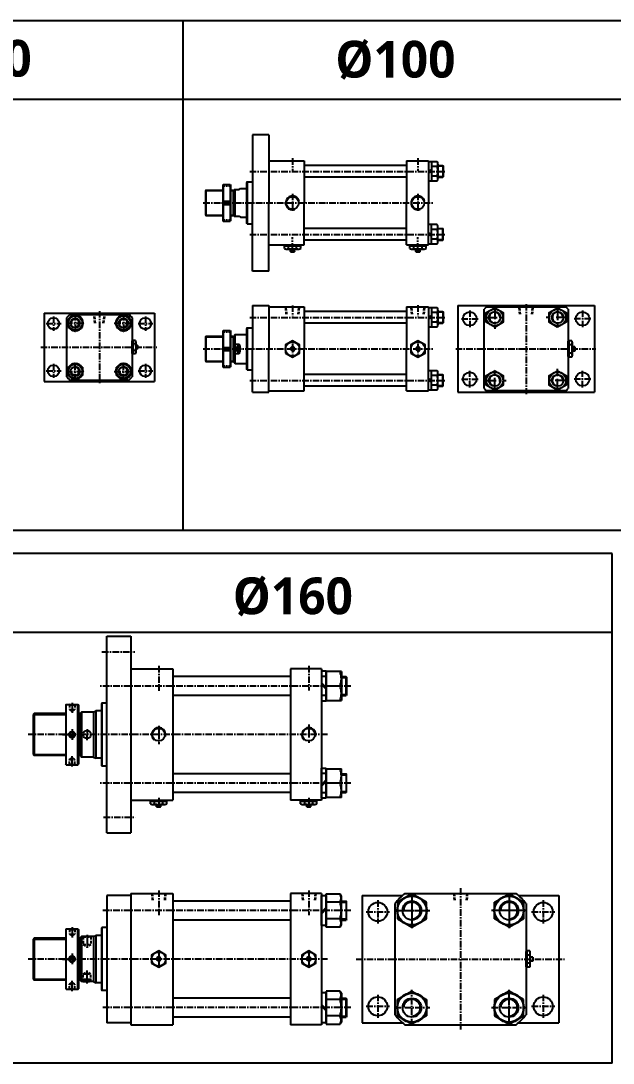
# Model space of a CAD drawing. Extents: x -819 to 4679, y 0 to 1986.
# Drawn here: x 2380 to 3509, y 0 to 1986 of the extents above; entities that cross this region are included whole.
import ezdxf

# ---------------------------------------------------------------- set-up
doc = ezdxf.new("R2010")
doc.units = 0
doc.header["$LTSCALE"] = 10
doc.header["$MEASUREMENT"] = 0
for name, pattern in [('CENTER', [2, 1.25, -0.25, 0.25, -0.25]), ('CENTERX2', [4, 2.5, -0.5, 0.5, -0.5]), ('HIDDEN', [0.375, 0.25, -0.125]), ('HIDDENX2', [0.75, 0.5, -0.25])]:
    doc.linetypes.add(name, pattern=pattern)
doc.layers.get('0').update_dxf_attribs({"linetype": 'CONTINUOUS'})
for name, color, linetype in [('CEN', 1, 'CENTERX2'), ('CENTER', 1, 'CENTER'), ('CL', 1, 'CENTER'), ('DIM', 2, 'CONTINUOUS'), ('HID', 2, 'HIDDENX2'), ('ML', 7, 'CONTINUOUS')]:
    doc.layers.add(name, color=color, linetype=linetype)
doc.styles.add('문자', font='romans.shx')

msp = doc.modelspace()

# ---------------------------------------------------------------- linework, layer by layer
for p, q in [((4679.4, 1986.4), (0, 1986.4)), ((2689.4, 1015.4), (2689.4, 1986.4)), ((4679.4, 1836.4), (0, 1836.4)), ((2602.4, 1361.4), (2602.4, 1367.4)), ((2602.4, 1367.4), (2602.9, 1366.9)), ((2602.4, 1361.4), (2602.9, 1361.9)), ((2602.9, 1361.9), (2602.9, 1366.9)), ((4679.4, 1015.4), (0, 1015.4)), ((3507, 971), (0, 971)), ((3507, 0), (3507, 971)), ((3507, 821), (0, 821)), ((3507, 0), (0, 0)), ((3507, 0), (0, 0))]:
    msp.add_line(p, q)
at = {"color": 7, "linetype": 'Continuous'}
for p, q in [((2882.4, 1552.5), (2882.4, 1557.5)), ((2882.4, 1557.5), (2888.7, 1557.5)), ((2883.4, 1557.5), (2883.4, 1559.5)), ((2883.4, 1559.5), (2912.5, 1559.5)), ((2885.5, 1551.5), (2910.4, 1551.5)), ((2888.7, 1557.5), (2913.5, 1557.5)), ((2890.2, 1552.5), (2890.2, 1557.5)), ((2893.9, 1551.8), (2893.9, 1551.8)), ((2893.9, 1547), (2893.9, 1551.5)), ((2901.9, 1547), (2901.9, 1551.5)), ((2905.7, 1552.5), (2905.7, 1557.5)), ((2912.5, 1557.5), (2912.5, 1559.5)), ((2913.5, 1552.5), (2913.5, 1557.5)), ((3121.4, 1552.5), (3121.4, 1557.5)), ((3121.4, 1557.5), (3127.7, 1557.5)), ((3122.4, 1557.5), (3122.4, 1559.5)), ((3122.4, 1559.5), (3151.5, 1559.5)), ((3124.5, 1551.5), (3149.4, 1551.5)), ((3127.7, 1557.5), (3152.5, 1557.5)), ((3129.2, 1552.5), (3129.2, 1557.5)), ((3132.9, 1551.8), (3132.9, 1551.8)), ((3132.9, 1547), (3132.9, 1551.5)), ((3140.9, 1547), (3140.9, 1551.5)), ((3144.7, 1552.5), (3144.7, 1557.5)), ((3151.5, 1557.5), (3151.5, 1559.5)), ((3152.5, 1552.5), (3152.5, 1557.5)), ((2893.9, 1547), (2894.4, 1546.5)), ((2901.9, 1547), (2893.9, 1547)), ((2894.4, 1546.5), (2901.4, 1546.5)), ((2901.9, 1547), (2901.4, 1546.5)), ((3132.9, 1547), (3133.4, 1546.5)), ((3140.9, 1547), (3132.9, 1547)), ((3133.4, 1546.5), (3140.4, 1546.5)), ((3140.9, 1547), (3140.4, 1546.5)), ((2592.5, 1352.4), (2592.5, 1376.4)), ((2594.5, 1376.4), (2592.5, 1376.4)), ((2598.9, 1377.1), (2594.5, 1377.1)), ((2594.5, 1364.4), (2594.5, 1377.1)), ((2598.9, 1370.8), (2594.5, 1370.8)), ((2599.9, 1354.9), (2599.9, 1374)), ((3423, 1346.6), (3423, 1375.8)), ((3425, 1375.8), (3423, 1375.8)), ((3430, 1376.8), (3425, 1376.8)), ((3425, 1351.9), (3425, 1376.8)), ((3431, 1348.8), (3431, 1373.6)), ((2594.5, 1352.4), (2592.5, 1352.4)), ((2594.5, 1351.7), (2594.5, 1364.4)), ((2598.9, 1358.1), (2594.5, 1358.1)), ((2598.9, 1351.7), (2594.5, 1351.7)), ((2602.4, 1367.4), (2599.9, 1367.4)), ((2602.4, 1361.4), (2599.9, 1361.4)), ((3430, 1369), (3425, 1369)), ((3430, 1353.4), (3425, 1353.4)), ((3425, 1345.6), (3425, 1351.9)), ((3430.8, 1357.2), (3430.8, 1357.2)), ((3435.5, 1365.2), (3431, 1365.2)), ((3435.5, 1357.2), (3431, 1357.2)), ((3435.5, 1365.2), (3436, 1364.7)), ((3435.5, 1365.2), (3435.5, 1357.2)), ((3435.5, 1357.2), (3436, 1357.7)), ((3436, 1357.7), (3436, 1364.7)), ((3425, 1346.6), (3423, 1346.6)), ((3430, 1345.6), (3425, 1345.6)), ((2627.3, 494.2), (2627.3, 499.2)), ((2627.3, 499.2), (2633.6, 499.2)), ((2628.3, 499.2), (2628.3, 501.2)), ((2628.3, 501.2), (2657.5, 501.2)), ((2633.6, 499.2), (2658.5, 499.2)), ((2635.1, 494.2), (2635.1, 499.2)), ((2650.7, 494.2), (2650.7, 499.2)), ((2657.5, 499.2), (2657.5, 501.2)), ((2658.5, 494.2), (2658.5, 499.2)), ((2913.3, 494.2), (2913.3, 499.2)), ((2913.3, 499.2), (2919.6, 499.2)), ((2914.3, 499.2), (2914.3, 501.2)), ((2914.3, 501.2), (2943.5, 501.2)), ((2919.6, 499.2), (2944.5, 499.2)), ((2921.1, 494.2), (2921.1, 499.2)), ((2936.7, 494.2), (2936.7, 499.2)), ((2943.5, 499.2), (2943.5, 501.2)), ((2944.5, 494.2), (2944.5, 499.2)), ((2630.5, 493.2), (2655.3, 493.2)), ((2638.9, 493.5), (2638.9, 493.5)), ((2638.9, 488.7), (2638.9, 493.2)), ((2638.9, 488.7), (2639.4, 488.2)), ((2646.9, 488.7), (2638.9, 488.7)), ((2639.4, 488.2), (2646.4, 488.2)), ((2646.9, 488.7), (2646.4, 488.2)), ((2646.9, 488.7), (2646.9, 493.2)), ((2916.5, 493.2), (2941.3, 493.2)), ((2924.9, 493.5), (2924.9, 493.5)), ((2924.9, 488.7), (2924.9, 493.2)), ((2924.9, 488.7), (2925.4, 488.2)), ((2932.9, 488.7), (2924.9, 488.7)), ((2925.4, 488.2), (2932.4, 488.2)), ((2932.9, 488.7), (2932.4, 488.2)), ((2932.9, 488.7), (2932.9, 493.2)), ((3342.9, 183.7), (3342.9, 212.8)), ((3344.9, 212.8), (3342.9, 212.8)), ((3349.9, 213.8), (3344.9, 213.8)), ((3344.9, 189), (3344.9, 213.8)), ((3349.9, 206), (3344.9, 206)), ((3350.9, 185.8), (3350.9, 210.7)), ((3355.4, 202.3), (3350.9, 202.3)), ((3355.4, 202.3), (3355.9, 201.8)), ((3355.4, 202.3), (3355.4, 194.3)), ((3355.9, 194.8), (3355.9, 201.8)), ((3344.9, 183.7), (3342.9, 183.7)), ((3349.9, 190.5), (3344.9, 190.5)), ((3344.9, 182.7), (3344.9, 189)), ((3349.9, 182.7), (3344.9, 182.7)), ((3350.7, 194.3), (3350.7, 194.3)), ((3355.4, 194.3), (3350.9, 194.3)), ((3355.4, 194.3), (3355.9, 194.8))]:
    msp.add_line(p, q, dxfattribs=at)
for points in [[(2884.4, 1353.4), (2897.9, 1345.6), (2911.4, 1353.4), (2911.4, 1369), (2897.9, 1376.8), (2884.4, 1369)], [(3123.4, 1353.4), (3136.9, 1345.6), (3150.4, 1353.4), (3150.4, 1369), (3136.9, 1376.8), (3123.4, 1369)], [(2896.5, 1363.7), (2895.1, 1361.2), (2896.5, 1358.7), (2899.4, 1358.7), (2900.8, 1361.2), (2899.4, 1363.7)], [(3135.5, 1363.7), (3134.1, 1361.2), (3135.5, 1358.7), (3138.4, 1358.7), (3139.8, 1361.2), (3138.4, 1363.7)], [(2629.4, 190.5), (2642.9, 182.7), (2656.4, 190.5), (2656.4, 206), (2642.9, 213.8), (2629.4, 206)], [(2641.4, 200.8), (2640, 198.3), (2641.4, 195.8), (2644.3, 195.8), (2645.8, 198.3), (2644.3, 200.8)], [(2915.4, 190.5), (2928.9, 182.7), (2942.4, 190.5), (2942.4, 206.1), (2928.9, 213.9), (2915.4, 206.1)], [(2927.4, 200.8), (2926, 198.3), (2927.4, 195.8), (2930.3, 195.8), (2931.8, 198.3), (2930.3, 200.8)]]:
    msp.add_lwpolyline(points, close=True, dxfattribs=at)
for centre, radius in [((2897.9, 1361.2), 13.5), ((3136.9, 1361.2), 13.5), ((2897.9, 1361.2), 3.5), ((3136.9, 1361.2), 3.5), ((2642.9, 198.3), 13.5), ((2642.9, 198.3), 3.5), ((2928.9, 198.3), 13.5), ((2928.9, 198.3), 3.5)]:
    msp.add_circle(centre, radius, dxfattribs=at)
for centre, radius, start, end in [((2885.5, 1557.2), 5.62, 235.6158, 270), ((2886.3, 1559.8), 8.22, 241.7006, 298.2994), ((2897.9, 1582.9), 31.3, 255.6172, 270.0141), ((2898, 1582.9), 31.3, 269.9859, 284.3828), ((2909.6, 1559.8), 8.22, 241.7006, 298.2994), ((3124.5, 1557.2), 5.62, 235.6158, 270), ((3125.3, 1559.8), 8.22, 241.7006, 298.2994), ((3136.9, 1582.9), 31.3, 255.6172, 270.0141), ((3137, 1582.9), 31.3, 269.9859, 284.3828), ((3148.6, 1559.8), 8.22, 241.7006, 298.2994), ((2594.2, 1374), 5.62, 325.6158, 34.3842), ((2578.8, 1364.4), 21, 0, 17.588), ((3422.8, 1372.9), 8.22, 331.7006, 28.2994), ((2578.8, 1364.4), 21, 342.412, 0), ((2594.2, 1354.9), 5.62, 325.6158, 34.3842), ((2594.2, 1354.9), 5.62, 325.6158, 0), ((3399.7, 1361.2), 31.3, 359.9859, 14.3828), ((3399.7, 1361.2), 31.3, 345.6172, 0.0141), ((3422.8, 1349.5), 8.22, 331.7006, 28.2994), ((3425.4, 1348.8), 5.62, 325.6158, 0), ((2630.5, 498.8), 5.62, 235.6158, 270), ((2631.2, 501.4), 8.22, 241.7006, 298.2994), ((2642.9, 524.5), 31.3, 255.6172, 270.0141), ((2642.9, 524.5), 31.3, 269.9859, 284.3828), ((2654.6, 501.4), 8.22, 241.7006, 298.2994), ((2916.5, 498.8), 5.62, 235.6158, 270), ((2917.2, 501.4), 8.22, 241.7006, 298.2994), ((2928.9, 524.5), 31.3, 255.6172, 270.0141), ((2928.9, 524.5), 31.3, 269.9859, 284.3828), ((2940.6, 501.4), 8.22, 241.7006, 298.2994), ((3342.7, 209.9), 8.22, 331.7006, 28.2994), ((3319.6, 198.3), 31.3, 359.9859, 14.3828), ((3319.6, 198.2), 31.3, 345.6172, 0.0141), ((3342.7, 186.6), 8.22, 331.7006, 28.2994), ((3345.3, 185.8), 5.62, 325.6158, 0)]:
    msp.add_arc(centre, radius, start, end, dxfattribs=at)
at = {"layer": 'CEN', "color": 1, "linetype": 'CENTER'}
for p, q in [((2897.9, 1724.6), (2897.9, 1700.8)), ((3136.9, 1724.6), (3136.9, 1700.8)), ((2816.4, 1699.5), (3188, 1699.5)), ((2897.9, 1657), (2897.9, 1622.1)), ((3136.9, 1657), (3136.9, 1622.1)), ((2727.9, 1639.5), (3166.8, 1639.5)), ((2816.4, 1579.5), (3188, 1579.5)), ((2897.9, 1550.3), (2897.9, 1574.1)), ((3136.9, 1550.3), (3136.9, 1574.1)), ((2897.9, 1444.2), (2897.9, 1423.5)), ((3136.9, 1444.3), (3136.9, 1423.8)), ((3235.5, 1434.7), (3235.5, 1402.7)), ((3343, 1446.6), (3343, 1274.7)), ((3450.5, 1434.7), (3450.5, 1402.7)), ((2816.4, 1421.2), (3188, 1421.2)), ((3219.5, 1418.7), (3251.5, 1418.7)), ((3466.5, 1418.7), (3434.5, 1418.7)), ((2897.9, 1371.7), (2897.9, 1350.7)), ((3136.9, 1371.7), (3136.9, 1350.7)), ((2727.9, 1361.2), (3166.8, 1361.2)), ((3208.7, 1361.2), (3475.5, 1361.2)), ((3235.5, 1287.7), (3235.5, 1319.7)), ((3450.5, 1287.7), (3450.5, 1319.7)), ((2816.4, 1301.2), (3188, 1301.2)), ((3219.5, 1303.7), (3251.5, 1303.7)), ((3466.5, 1303.7), (3434.5, 1303.7))]:
    msp.add_line(p, q, dxfattribs=at)
at = {"layer": 'CEN', "color": 1, "linetype": 'CENTER', "ltscale": 2}
for p, q in [((3283, 1443.1), (3283, 1399.2)), ((3403, 1441.2), (3403, 1401.1)), ((3263, 1421.2), (3303, 1421.2)), ((3425, 1421.2), (3381.1, 1421.2)), ((3283, 1281.1), (3283, 1321.2)), ((3403, 1279.2), (3403, 1323.1)), ((3261.1, 1301.2), (3305, 1301.2)), ((3423, 1301.2), (3383, 1301.2))]:
    msp.add_line(p, q, dxfattribs=at)
at = {"layer": 'CEN'}
for p, q in [((2477.9, 686.9), (2477.9, 667.4)), ((2477.9, 636.7), (2477.9, 616.4)), ((2506.4, 636.5), (2506.4, 626.2)), ((2642.9, 642.6), (2642.9, 608.1)), ((2928.9, 645.5), (2928.9, 608.2)), ((2459.7, 626.2), (2495, 626.2)), ((2459.7, 626.2), (2495, 626.2)), ((2506.4, 615.8), (2506.4, 626.2)), ((2477.9, 565.5), (2477.9, 585)), ((2642.9, 505.6), (2642.9, 489.2)), ((2928.9, 505.4), (2928.9, 490.2)), ((2477.9, 259), (2477.9, 239.4)), ((2506.4, 244.8), (2506.4, 219.5)), ((2477.9, 208.8), (2477.9, 188.5)), ((2642.9, 211.7), (2642.9, 185.1)), ((2928.9, 211.6), (2928.9, 185)), ((2459.7, 198.3), (2495, 198.3)), ((2459.7, 198.3), (2495, 198.3)), ((2506.4, 151.7), (2506.4, 176.8)), ((2477.9, 137.5), (2477.9, 157.1))]:
    msp.add_line(p, q, dxfattribs=at)
at = {"layer": 'CENTER'}
for p, q in [((2530, 1433.4), (2530, 1295.4)), ((2442.5, 1422.8), (2442.5, 1395.8)), ((2617.5, 1422.8), (2617.5, 1395.8)), ((2428.7, 1409.4), (2456.9, 1409.4)), ((2603.7, 1409.4), (2631.9, 1409.4)), ((2418.1, 1364.4), (2639.3, 1364.4)), ((2442.5, 1332.8), (2442.5, 1305.8)), ((2617.5, 1332.8), (2617.5, 1305.8)), ((2428.7, 1319.4), (2456.9, 1319.4)), ((2603.7, 1319.4), (2631.9, 1319.4)), ((2534.9, 783.7), (2597.7, 783.7)), ((2642.9, 757.2), (2642.9, 709.8)), ((2928.9, 757.2), (2928.9, 710.2)), ((3008.9, 718.7), (2530.9, 718.7)), ((2964.4, 626.2), (2394.5, 626.2)), ((3008.9, 533.7), (2530.9, 533.7)), ((2537.9, 468.7), (2598.3, 468.7)), ((2642.9, 329.3), (2642.9, 281.8)), ((2928.9, 329.3), (2928.9, 282.3)), ((3217.9, 333.2), (3217.9, 64.2)), ((3060.4, 310.4), (3060.4, 266.2)), ((3375.4, 310.4), (3375.4, 266.2)), ((3008.9, 290.8), (2535.2, 290.8)), ((3038.3, 288.3), (3082.9, 288.3)), ((3353.3, 288.3), (3397.9, 288.3)), ((2964.4, 198.3), (2394.5, 198.3)), ((3019.2, 198.3), (3415.8, 198.3)), ((3060.4, 130.4), (3060.4, 86.2)), ((3375.4, 130.4), (3375.4, 86.2)), ((3008.9, 105.8), (2534.2, 105.8)), ((3038.3, 108.3), (3082.9, 108.3)), ((3353.3, 108.3), (3397.9, 108.3))]:
    msp.add_line(p, q, dxfattribs=at)
at = {"layer": 'CL'}
for p, q in [((2466.4, 1410.4), (2501.5, 1410.4)), ((2484, 1428), (2484, 1392.9)), ((2558.4, 1410.4), (2593.5, 1410.4)), ((2576, 1428), (2576, 1392.9)), ((2484, 1300.9), (2484, 1336)), ((2576, 1300.9), (2576, 1336)), ((2466.4, 1318.4), (2501.5, 1318.4)), ((2558.4, 1318.4), (2593.5, 1318.4)), ((3125.4, 324.5), (3125.4, 257)), ((3125.4, 321.2), (3125.4, 260.3)), ((3310.4, 324.5), (3310.4, 257)), ((3310.4, 321.2), (3310.4, 260.3)), ((3091.7, 290.8), (3159.2, 290.8)), ((3095, 290.8), (3155.9, 290.8)), ((3344.2, 290.8), (3276.7, 290.8)), ((3340.9, 290.8), (3280, 290.8)), ((3125.4, 72), (3125.4, 139.5)), ((3310.4, 72), (3310.4, 139.5)), ((3310.4, 75.3), (3310.4, 136.2)), ((3091.7, 105.8), (3159.2, 105.8)), ((3276.7, 105.8), (3344.2, 105.8))]:
    msp.add_line(p, q, dxfattribs=at)
at = {"layer": 'DIM'}
for p, q in [((3162.5, 1702.8), (3156.9, 1699.5)), ((3162.5, 1699.5), (3156.9, 1696.3)), ((3162.5, 1579.5), (3156.9, 1582.8)), ((3162.5, 1576.3), (3156.9, 1579.5)), ((3162.5, 1424.4), (3156.9, 1421.2)), ((3162.5, 1421.2), (3156.9, 1417.9)), ((2602.9, 1366.9), (2599.9, 1366.9)), ((2602.9, 1361.9), (2599.9, 1361.9)), ((2786.9, 1352.1), (2796, 1370.2)), ((2796, 1352.1), (2786.9, 1370.2)), ((3162.5, 1301.2), (3156.9, 1304.4)), ((3162.5, 1297.9), (3156.9, 1301.2)), ((2403.9, 664.2), (2465.9, 664.2)), ((2489.9, 664.2), (2491.9, 664.2)), ((2491.9, 664.2), (2493.9, 665.4)), ((2403.9, 588.2), (2465.9, 588.2)), ((2489.9, 588.2), (2491.9, 588.2)), ((2491.9, 588.2), (2493.9, 587)), ((2403.9, 236.3), (2465.9, 236.3)), ((2489.9, 236.3), (2491.9, 236.3)), ((2491.9, 236.3), (2493.9, 237.4)), ((2403.9, 160.3), (2465.9, 160.3)), ((2489.9, 160.3), (2491.9, 160.3)), ((2491.9, 160.3), (2493.9, 159.1))]:
    msp.add_line(p, q, dxfattribs=at)
for centre in [(2642.9, 626.2), (2928.9, 626.2)]:
    msp.add_arc(centre, 13.2, 344.9927, 228.1925, dxfattribs=at)
at = {"layer": 'HID', "linetype": 'HIDDEN', "ltscale": 1.5}
for p, q in [((2764.9, 1672), (2779.9, 1672)), ((2764.9, 1607), (2779.9, 1607)), ((2764.9, 1393.7), (2779.9, 1393.7)), ((2764.9, 1328.7), (2779.9, 1328.7))]:
    msp.add_line(p, q, dxfattribs=at)
at = {"layer": 'HID'}
for p, q in [((2885.9, 1427.2), (2884.7, 1441.2)), ((2887.2, 1427.2), (2885.9, 1441.2)), ((2908.7, 1427.2), (2909.9, 1441.2)), ((2909.9, 1427.2), (2911.2, 1441.2)), ((3124.9, 1427.2), (3123.7, 1441.2)), ((3126.2, 1427.2), (3124.9, 1441.2)), ((3147.7, 1427.2), (3148.9, 1441.2)), ((3148.9, 1427.2), (3150.2, 1441.2)), ((3331, 1427.2), (3329.8, 1441.2)), ((3332.3, 1427.2), (3331, 1441.2)), ((3353.8, 1427.2), (3355, 1441.2)), ((3355, 1427.2), (3356.3, 1441.2)), ((2521.2, 1410.4), (2519.5, 1426.9)), ((2522.5, 1410.4), (2520.7, 1426.9)), ((2537.4, 1410.4), (2539.2, 1426.9)), ((2538.7, 1410.4), (2540.5, 1426.9)), ((2472.9, 682.7), (2471.9, 683.7)), ((2472.9, 682.7), (2472.9, 673.7)), ((2472.9, 682.7), (2482.9, 682.7)), ((2482.9, 682.7), (2483.9, 683.7)), ((2482.9, 682.7), (2482.9, 673.7)), ((2472.9, 673.7), (2482.9, 673.7)), ((2472.9, 673.7), (2477.9, 670.5)), ((2477.9, 670.5), (2482.9, 673.7)), ((2472.9, 578.7), (2477.9, 581.9)), ((2472.9, 569.7), (2472.9, 578.7)), ((2472.9, 578.7), (2482.9, 578.7)), ((2477.9, 581.9), (2482.9, 578.7)), ((2482.9, 569.7), (2482.9, 578.7)), ((2472.9, 569.7), (2471.9, 568.7)), ((2472.9, 569.7), (2482.9, 569.7)), ((2482.9, 569.7), (2483.9, 568.7)), ((2629.7, 323.2), (2630.9, 309.3)), ((2630.8, 323.3), (2632, 309.3)), ((2654.9, 323.3), (2653.7, 309.3)), ((2656.1, 323.2), (2654.9, 309.3)), ((2915.7, 323.2), (2916.9, 309.3)), ((2916.8, 323.3), (2918, 309.3)), ((2940.9, 323.3), (2939.7, 309.3)), ((2942.1, 323.2), (2940.9, 309.3)), ((3204.7, 323.2), (3205.9, 309.3)), ((3205.9, 323.3), (3207.1, 309.3)), ((3230, 323.3), (3228.8, 309.3)), ((3231.1, 323.2), (3229.9, 309.3)), ((2472.9, 254.8), (2471.9, 255.8)), ((2472.9, 254.8), (2472.9, 245.8)), ((2472.9, 254.8), (2482.9, 254.8)), ((2472.9, 245.8), (2482.9, 245.8)), ((2472.9, 245.8), (2477.9, 242.6)), ((2477.9, 242.6), (2482.9, 245.8)), ((2482.9, 254.8), (2483.9, 255.8)), ((2482.9, 254.8), (2482.9, 245.8)), ((2498.4, 241.3), (2498.9, 240.8)), ((2498.9, 240.8), (2498.9, 226.3)), ((2498.9, 240.8), (2513.9, 240.8)), ((2514.4, 241.3), (2513.9, 240.8)), ((2513.9, 240.8), (2513.9, 226.3)), ((2498.9, 226.3), (2513.9, 226.3)), ((2498.9, 226.3), (2506.4, 221.9)), ((2513.9, 226.3), (2506.4, 221.9)), ((2498.9, 170.3), (2506.4, 174.6)), ((2498.9, 170.3), (2513.9, 170.3)), ((2498.9, 155.8), (2498.9, 170.3)), ((2513.9, 170.3), (2506.4, 174.6)), ((2513.9, 155.8), (2513.9, 170.3)), ((2472.9, 141.8), (2471.9, 140.8)), ((2472.9, 150.8), (2477.9, 153.9)), ((2472.9, 141.8), (2472.9, 150.8)), ((2472.9, 150.8), (2482.9, 150.8)), ((2472.9, 141.8), (2482.9, 141.8)), ((2477.9, 153.9), (2482.9, 150.8)), ((2482.9, 141.8), (2482.9, 150.8)), ((2482.9, 141.8), (2483.9, 140.8)), ((2498.4, 155.3), (2498.9, 155.8)), ((2498.9, 155.8), (2513.9, 155.8)), ((2514.4, 155.3), (2513.9, 155.8))]:
    msp.add_line(p, q, dxfattribs=at)
at = {"layer": 'ML', "color": 0}
for p, q in [((2821.9, 1769.5), (2821.9, 1639.5)), ((2852.9, 1769.5), (2821.9, 1769.5)), ((2852.9, 1769.5), (2852.9, 1639.5)), ((2852.9, 1719.5), (2919.9, 1719.5)), ((2919.9, 1719.5), (2919.9, 1639.5)), ((3114.9, 1710.5), (2919.9, 1710.5)), ((3114.9, 1719.5), (3114.9, 1639.5)), ((3114.9, 1719.5), (3156.9, 1719.5)), ((3156.9, 1719.5), (3156.9, 1639.5)), ((3156.9, 1719.5), (3156.9, 1639.5)), ((3173.4, 1718), (3156.9, 1718)), ((3162.5, 1718), (3162.5, 1681)), ((3173.4, 1708.8), (3162.5, 1708.8)), ((3174.9, 1713.4), (3174.9, 1685.7)), ((3174.9, 1710.5), (3184.2, 1710.5)), ((3184.9, 1709.8), (3174.9, 1709.8)), ((3184.2, 1710.5), (3184.2, 1688.5)), ((3184.2, 1710.5), (3184.9, 1709.8)), ((3184.9, 1709.8), (3184.9, 1689.3)), ((3114.9, 1688.5), (2919.9, 1688.5)), ((3173.4, 1690.3), (3162.5, 1690.3)), ((3184.9, 1689.3), (3174.9, 1689.3)), ((3174.9, 1688.5), (3184.2, 1688.5)), ((3184.9, 1689.3), (3184.2, 1688.5)), ((2765.9, 1674.5), (2764.9, 1673.5)), ((2764.9, 1673.5), (2764.9, 1605.5)), ((2765.9, 1674.5), (2765.9, 1642.5)), ((2765.9, 1674.5), (2778.9, 1674.5)), ((2778.9, 1674.5), (2778.9, 1642.5)), ((2778.9, 1674.5), (2779.9, 1673.5)), ((2779.9, 1673.5), (2779.9, 1605.5)), ((2811.4, 1679.5), (2809.9, 1678)), ((2809.9, 1678), (2809.9, 1601)), ((2811.4, 1679.5), (2811.4, 1599.5)), ((2811.4, 1679.5), (2821.9, 1679.5)), ((3173.4, 1681), (3156.9, 1681)), ((2732.7, 1663.5), (2731.9, 1662.8)), ((2731.9, 1662.8), (2731.9, 1616.3)), ((2731.9, 1662.8), (2764.9, 1662.8)), ((2732.7, 1663.5), (2732.7, 1615.5)), ((2732.7, 1663.5), (2764.9, 1663.5)), ((2779.9, 1663.5), (2786.9, 1663.5)), ((2779.9, 1662.8), (2784.9, 1662.8)), ((2784.9, 1663.5), (2784.9, 1615.5)), ((2784.9, 1662.8), (2786.2, 1663.5)), ((2786.9, 1665), (2786.9, 1614)), ((2786.9, 1665), (2796, 1665)), ((2788.9, 1639.5), (2788.9, 1665)), ((2796, 1665), (2798.6, 1667)), ((2798.6, 1667), (2809.9, 1667)), ((2764.9, 1642.5), (2779.9, 1642.5)), ((2764.9, 1636.5), (2779.9, 1636.5)), ((2765.9, 1636.5), (2765.9, 1604.5)), ((2778.9, 1636.5), (2778.9, 1604.5)), ((2788.9, 1614), (2788.9, 1639.5)), ((2821.9, 1509.5), (2821.9, 1639.5)), ((2852.9, 1509.5), (2852.9, 1639.5)), ((2919.9, 1559.5), (2919.9, 1639.5)), ((3114.9, 1559.5), (3114.9, 1639.5)), ((3156.9, 1559.5), (3156.9, 1639.5)), ((3156.9, 1559.5), (3156.9, 1639.5)), ((2731.9, 1616.3), (2764.9, 1616.3)), ((2731.9, 1616.3), (2732.7, 1615.5)), ((2732.7, 1615.5), (2764.9, 1615.5)), ((2779.9, 1616.3), (2784.9, 1616.3)), ((2779.9, 1615.5), (2786.9, 1615.5)), ((2784.9, 1616.3), (2786.2, 1615.5)), ((2786.9, 1614), (2796, 1614)), ((2796, 1614), (2798.6, 1612)), ((2798.6, 1612), (2809.9, 1612)), ((2764.9, 1605.5), (2765.9, 1604.5)), ((2765.9, 1604.5), (2778.9, 1604.5)), ((2779.9, 1605.5), (2778.9, 1604.5)), ((2811.4, 1599.5), (2809.9, 1601)), ((2811.4, 1599.5), (2821.9, 1599.5)), ((3114.9, 1590.5), (2919.9, 1590.5)), ((3173.4, 1598), (3156.9, 1598)), ((3162.5, 1561), (3162.5, 1598)), ((3174.9, 1565.7), (3174.9, 1593.4)), ((3174.9, 1590.5), (3184.2, 1590.5)), ((3184.9, 1589.8), (3174.9, 1589.8)), ((3184.2, 1568.5), (3184.2, 1590.5)), ((3184.9, 1589.8), (3184.2, 1590.5)), ((3184.9, 1569.3), (3184.9, 1589.8)), ((3173.4, 1588.8), (3162.5, 1588.8)), ((3173.4, 1570.3), (3162.5, 1570.3)), ((2852.9, 1559.5), (2919.9, 1559.5)), ((3114.9, 1568.5), (2919.9, 1568.5)), ((3114.9, 1559.5), (3156.9, 1559.5)), ((3173.4, 1561), (3156.9, 1561)), ((3184.9, 1569.3), (3174.9, 1569.3)), ((3174.9, 1568.5), (3184.2, 1568.5)), ((3184.2, 1568.5), (3184.9, 1569.3)), ((2852.9, 1509.5), (2821.9, 1509.5)), ((2821.9, 1443.7), (2821.9, 1361.2)), ((2821.9, 1443.7), (2852.9, 1443.7)), ((2852.9, 1443.7), (2852.9, 1361.2)), ((2852.9, 1441.2), (2919.9, 1441.2)), ((2919.9, 1441.2), (2919.9, 1361.2)), ((3114.9, 1432.2), (2919.9, 1432.2)), ((3114.9, 1441.2), (3114.9, 1361.2)), ((3114.9, 1441.2), (3156.9, 1441.2)), ((3156.9, 1441.2), (3156.9, 1361.2)), ((3156.9, 1441.2), (3156.9, 1361.2)), ((3173.4, 1439.7), (3156.9, 1439.7)), ((3162.5, 1439.7), (3162.5, 1402.7)), ((3173.4, 1430.4), (3162.5, 1430.4)), ((3174.9, 1435), (3174.9, 1407.3)), ((3174.9, 1432.2), (3184.2, 1432.2)), ((3184.9, 1431.4), (3174.9, 1431.4)), ((3184.2, 1432.2), (3184.2, 1410.2)), ((3184.2, 1432.2), (3184.9, 1431.4)), ((3184.9, 1431.4), (3184.9, 1410.9)), ((3213, 1443.7), (3213, 1278.7)), ((3213, 1443.7), (3473, 1443.7)), ((3263, 1285.5), (3263, 1436.9)), ((3267.3, 1441.2), (3418.7, 1441.2)), ((3423, 1436.9), (3423, 1285.5)), ((3473, 1443.7), (3473, 1278.7)), ((2425, 1429.4), (2635, 1429.4)), ((2425, 1429.4), (2425, 1299.4)), ((2467.5, 1420.6), (2467.5, 1308.3)), ((2484, 1426), (2470.5, 1418.2)), ((2470.5, 1418.2), (2470.5, 1402.6)), ((2473.8, 1426.9), (2586.1, 1426.9)), ((2497.5, 1418.2), (2484, 1426)), ((2497.5, 1402.6), (2497.5, 1418.2)), ((2576, 1426), (2562.5, 1418.2)), ((2562.5, 1418.2), (2562.5, 1402.6)), ((2589.5, 1418.2), (2576, 1426)), ((2589.5, 1402.6), (2589.5, 1418.2)), ((2592.5, 1420.6), (2592.5, 1308.3)), ((2635, 1429.4), (2635, 1299.4)), ((3173.4, 1411.9), (3162.5, 1411.9)), ((3184.9, 1410.9), (3174.9, 1410.9)), ((3184.9, 1410.9), (3184.2, 1410.2)), ((2470.5, 1402.6), (2484, 1394.9)), ((2484, 1394.9), (2497.5, 1402.6)), ((2562.5, 1402.6), (2576, 1394.9)), ((2576, 1394.9), (2589.5, 1402.6)), ((2765.9, 1396.2), (2764.9, 1395.2)), ((2764.9, 1395.2), (2764.9, 1327.2)), ((2765.9, 1396.2), (2765.9, 1364.2)), ((2765.9, 1396.2), (2778.9, 1396.2)), ((2778.9, 1396.2), (2778.9, 1364.2)), ((2778.9, 1396.2), (2779.9, 1395.2)), ((2779.9, 1395.2), (2779.9, 1327.2)), ((2811.4, 1401.2), (2809.9, 1399.7)), ((2809.9, 1399.7), (2809.9, 1322.7)), ((2811.4, 1401.2), (2821.9, 1401.2)), ((2811.4, 1401.2), (2811.4, 1321.2)), ((3114.9, 1410.2), (2919.9, 1410.2)), ((3173.4, 1402.7), (3156.9, 1402.7)), ((3174.9, 1410.2), (3184.2, 1410.2)), ((2732.7, 1385.2), (2731.9, 1384.4)), ((2731.9, 1384.4), (2764.9, 1384.4)), ((2731.9, 1384.4), (2731.9, 1337.9)), ((2732.7, 1385.2), (2764.9, 1385.2)), ((2732.7, 1385.2), (2732.7, 1337.2)), ((2779.9, 1385.2), (2786.9, 1385.2)), ((2779.9, 1384.4), (2784.9, 1384.4)), ((2784.9, 1385.2), (2784.9, 1337.2)), ((2784.9, 1384.4), (2786.2, 1385.2)), ((2788.9, 1388.7), (2786.9, 1386.7)), ((2786.9, 1386.7), (2786.9, 1335.7)), ((2788.9, 1388.7), (2809.9, 1388.7)), ((2788.9, 1370.2), (2788.9, 1388.7)), ((2764.9, 1364.2), (2779.9, 1364.2)), ((2764.9, 1358.2), (2779.9, 1358.2)), ((2765.9, 1358.2), (2765.9, 1326.2)), ((2778.9, 1358.2), (2778.9, 1326.2)), ((2786.9, 1370.2), (2796, 1370.2)), ((2796, 1352.1), (2786.9, 1352.1)), ((2788.9, 1333.7), (2788.9, 1352.1)), ((2796, 1370.2), (2796, 1352.1)), ((2821.9, 1278.7), (2821.9, 1361.2)), ((2852.9, 1278.7), (2852.9, 1361.2)), ((2919.9, 1281.2), (2919.9, 1361.2)), ((3114.9, 1281.2), (3114.9, 1361.2)), ((3156.9, 1281.2), (3156.9, 1361.2)), ((3156.9, 1281.2), (3156.9, 1361.2)), ((2470.5, 1326.2), (2484, 1334)), ((2484, 1334), (2497.5, 1326.2)), ((2562.5, 1326.2), (2576, 1334)), ((2576, 1334), (2589.5, 1326.2)), ((2731.9, 1337.9), (2764.9, 1337.9)), ((2731.9, 1337.9), (2732.7, 1337.2)), ((2732.7, 1337.2), (2764.9, 1337.2)), ((2779.9, 1337.9), (2784.9, 1337.9)), ((2779.9, 1337.2), (2786.9, 1337.2)), ((2784.9, 1337.9), (2786.2, 1337.2)), ((2786.9, 1335.7), (2788.9, 1333.7)), ((2788.9, 1333.7), (2809.9, 1333.7)), ((2470.5, 1310.6), (2470.5, 1326.2)), ((2497.5, 1326.2), (2497.5, 1310.6)), ((2562.5, 1310.6), (2562.5, 1326.2)), ((2589.5, 1326.2), (2589.5, 1310.6)), ((2764.9, 1327.2), (2765.9, 1326.2)), ((2765.9, 1326.2), (2778.9, 1326.2)), ((2779.9, 1327.2), (2778.9, 1326.2)), ((2811.4, 1321.2), (2809.9, 1322.7)), ((2811.4, 1321.2), (2821.9, 1321.2)), ((3114.9, 1312.2), (2919.9, 1312.2)), ((3173.4, 1319.7), (3156.9, 1319.7)), ((3162.5, 1282.7), (3162.5, 1319.7)), ((3174.9, 1287.3), (3174.9, 1315)), ((3174.9, 1312.2), (3184.2, 1312.2)), ((3184.9, 1311.4), (3174.9, 1311.4)), ((3184.2, 1290.2), (3184.2, 1312.2)), ((3184.9, 1311.4), (3184.2, 1312.2)), ((3184.9, 1290.9), (3184.9, 1311.4)), ((2425, 1299.4), (2635, 1299.4)), ((2484, 1302.9), (2470.5, 1310.6)), ((2473.8, 1301.9), (2586.1, 1301.9)), ((2497.5, 1310.6), (2484, 1302.9)), ((2576, 1302.9), (2562.5, 1310.6)), ((2589.5, 1310.6), (2576, 1302.9)), ((3173.4, 1310.4), (3162.5, 1310.4)), ((3173.4, 1291.9), (3162.5, 1291.9)), ((2821.9, 1278.7), (2852.9, 1278.7)), ((2852.9, 1281.2), (2919.9, 1281.2)), ((3114.9, 1290.2), (2919.9, 1290.2)), ((3114.9, 1281.2), (3156.9, 1281.2)), ((3173.4, 1282.7), (3156.9, 1282.7)), ((3184.9, 1290.9), (3174.9, 1290.9)), ((3174.9, 1290.2), (3184.2, 1290.2)), ((3184.2, 1290.2), (3184.9, 1290.9)), ((3213, 1278.7), (3473, 1278.7)), ((3418.7, 1281.2), (3267.3, 1281.2)), ((2543.9, 813.7), (2589.9, 813.7)), ((2543.9, 438.7), (2543.9, 813.7)), ((2589.9, 813.7), (2589.9, 438.7)), ((2589.9, 751.2), (2669.9, 751.2)), ((2669.9, 751.2), (2669.9, 501.2)), ((2893.9, 736.7), (2669.9, 736.7)), ((2952.9, 751.2), (2893.9, 751.2)), ((2893.9, 751.2), (2893.9, 501.2)), ((2952.9, 751.2), (2952.9, 501.2)), ((2961.9, 747.1), (2952.9, 747.1)), ((2952.9, 747.1), (2952.9, 690.2)), ((2961.9, 736.9), (2952.9, 736.9)), ((2961.9, 690.2), (2961.9, 747.1)), ((2990.9, 746.2), (2961.9, 746.2)), ((2961.9, 746.2), (2961.9, 691.2)), ((2990.9, 746.2), (2990.9, 691.2)), ((2990.9, 736.7), (2999.9, 736.7)), ((3000.9, 735.7), (2999.9, 736.7)), ((2999.9, 700.7), (2999.9, 736.7)), ((3000.9, 735.7), (3000.9, 701.7)), ((2961.9, 715.7), (2952.9, 724.7)), ((2961.9, 712.7), (2952.9, 721.7)), ((2988.4, 718.7), (2961.9, 718.7)), ((2990.9, 734.7), (3000.9, 734.7)), ((2893.9, 700.7), (2669.9, 700.7)), ((2961.9, 700.4), (2952.9, 700.4)), ((2990.9, 702.7), (3000.9, 702.7)), ((2990.9, 700.7), (2999.9, 700.7)), ((3000.9, 701.7), (2999.9, 700.7)), ((2466.9, 683.7), (2465.9, 682.7)), ((2465.9, 682.7), (2465.9, 569.7)), ((2466.9, 568.7), (2466.9, 683.7)), ((2466.9, 683.7), (2488.9, 683.7)), ((2488.9, 568.7), (2488.9, 683.7)), ((2488.9, 683.7), (2489.9, 682.7)), ((2489.9, 682.7), (2489.9, 569.7)), ((2534.9, 686.2), (2533.9, 685.2)), ((2533.9, 685.2), (2533.9, 567.2)), ((2543.9, 686.2), (2534.9, 686.2)), ((2534.9, 686.2), (2534.9, 566.2)), ((2952.9, 690.2), (2961.9, 690.2)), ((2961.9, 691.2), (2990.9, 691.2)), ((2405.9, 666.2), (2403.9, 664.2)), ((2403.9, 664.2), (2403.9, 588.2)), ((2465.9, 666.2), (2405.9, 666.2)), ((2405.9, 666.2), (2405.9, 586.2)), ((2493.9, 666.2), (2489.9, 666.2)), ((2491.9, 666.2), (2491.9, 586.2)), ((2495.9, 669.2), (2493.9, 667.2)), ((2493.9, 667.2), (2493.9, 585.2)), ((2518.9, 669.2), (2495.9, 669.2)), ((2495.9, 669.2), (2495.9, 583.2)), ((2518.9, 669.2), (2522.9, 671.2)), ((2518.9, 669.2), (2518.9, 583.2)), ((2533.9, 671.2), (2522.9, 671.2)), ((2522.9, 671.2), (2522.9, 581.2)), ((2403.9, 588.2), (2405.9, 586.2)), ((2465.9, 586.2), (2405.9, 586.2)), ((2493.9, 586.2), (2489.9, 586.2)), ((2493.9, 585.2), (2495.9, 583.2)), ((2518.9, 583.2), (2495.9, 583.2)), ((2518.9, 583.2), (2522.9, 581.2)), ((2533.9, 581.2), (2522.9, 581.2)), ((2466.9, 568.7), (2465.9, 569.7)), ((2466.9, 568.7), (2488.9, 568.7)), ((2488.9, 568.7), (2489.9, 569.7)), ((2533.9, 567.2), (2534.9, 566.2)), ((2543.9, 566.2), (2534.9, 566.2)), ((2952.9, 505.2), (2952.9, 562.1)), ((2952.9, 562.1), (2961.9, 562.1)), ((2961.9, 562.1), (2961.9, 505.2)), ((2961.9, 506.2), (2961.9, 561.2)), ((2961.9, 561.2), (2990.9, 561.2)), ((2990.9, 506.2), (2990.9, 561.2)), ((2893.9, 551.7), (2669.9, 551.7)), ((2961.9, 551.9), (2952.9, 551.9)), ((2961.9, 539.7), (2952.9, 530.7)), ((2961.9, 536.7), (2952.9, 527.7)), ((2990.9, 551.7), (2999.9, 551.7)), ((2990.9, 549.7), (3000.9, 549.7)), ((3000.9, 550.7), (2999.9, 551.7)), ((2999.9, 551.7), (2999.9, 515.7)), ((3000.9, 516.7), (3000.9, 550.7)), ((2988.4, 533.7), (2961.9, 533.7)), ((2990.9, 517.7), (3000.9, 517.7)), ((3000.9, 516.7), (2999.9, 515.7)), ((2589.9, 501.2), (2669.9, 501.2)), ((2893.9, 515.7), (2669.9, 515.7)), ((2952.9, 501.2), (2893.9, 501.2)), ((2961.9, 515.4), (2952.9, 515.4)), ((2961.9, 505.2), (2952.9, 505.2)), ((2990.9, 506.2), (2961.9, 506.2)), ((2990.9, 515.7), (2999.9, 515.7)), ((2543.9, 438.7), (2589.9, 438.7)), ((2589.9, 319.8), (2543.9, 319.8)), ((2543.9, 319.8), (2543.9, 76.8)), ((2589.9, 323.3), (2589.9, 73.3)), ((2589.9, 323.3), (2669.9, 323.3)), ((2669.9, 323.3), (2669.9, 73.3)), ((2952.9, 323.3), (2893.9, 323.3)), ((2893.9, 323.3), (2893.9, 73.3)), ((2952.9, 323.3), (2952.9, 73.3)), ((2952.9, 262.3), (2952.9, 319.2)), ((2952.9, 319.2), (2961.9, 319.2)), ((2961.9, 259), (2961.9, 322.5)), ((2961.9, 322.5), (2988.4, 322.5)), ((2961.9, 319.2), (2961.9, 262.3)), ((2990.9, 318.3), (2988.4, 322.5)), ((2990.9, 263.3), (2990.9, 318.3)), ((3030.4, 319.8), (3107.8, 319.8)), ((3030.4, 319.8), (3030.4, 76.8)), ((3125.4, 322.5), (3097.9, 306.6)), ((3111.8, 323.3), (3324.1, 323.3)), ((3152.9, 306.6), (3125.4, 322.5)), ((3282.9, 306.6), (3310.4, 322.5)), ((3310.4, 322.5), (3337.9, 306.6)), ((3328.1, 319.8), (3405.4, 319.8)), ((3405.4, 319.8), (3405.4, 76.8)), ((2893.9, 308.8), (2669.9, 308.8)), ((2988.4, 306.6), (2961.9, 306.6)), ((2990.9, 308.8), (2999.9, 308.8)), ((2990.9, 306.8), (3000.9, 306.8)), ((3000.9, 307.8), (2999.9, 308.8)), ((2999.9, 308.8), (2999.9, 272.8)), ((3000.9, 273.8), (3000.9, 307.8)), ((3092.9, 304.4), (3092.9, 92.1)), ((3097.9, 306.6), (3097.9, 274.9)), ((3152.9, 274.9), (3152.9, 306.6)), ((3282.9, 274.9), (3282.9, 306.6)), ((3337.9, 306.6), (3337.9, 274.9)), ((3342.9, 304.4), (3342.9, 92.1)), ((2961.9, 296.8), (2952.9, 287.8)), ((2961.9, 293.8), (2952.9, 284.8)), ((2534.9, 258.3), (2533.9, 257.3)), ((2543.9, 258.3), (2534.9, 258.3)), ((2534.9, 258.3), (2534.9, 138.3)), ((2893.9, 272.8), (2669.9, 272.8)), ((2961.9, 262.3), (2952.9, 262.3)), ((2988.4, 274.9), (2961.9, 274.9)), ((2988.4, 259), (2961.9, 259)), ((2988.4, 259), (2990.9, 263.3)), ((2990.9, 274.8), (3000.9, 274.8)), ((2990.9, 272.8), (2999.9, 272.8)), ((3000.9, 273.8), (2999.9, 272.8)), ((3097.9, 274.9), (3125.4, 259)), ((3125.4, 259), (3152.9, 274.9)), ((3310.4, 259), (3282.9, 274.9)), ((3337.9, 274.9), (3310.4, 259)), ((2466.9, 255.8), (2465.9, 254.8)), ((2465.9, 254.8), (2465.9, 141.8)), ((2466.9, 140.8), (2466.9, 255.8)), ((2466.9, 255.8), (2488.9, 255.8)), ((2488.9, 140.8), (2488.9, 255.8)), ((2488.9, 255.8), (2489.9, 254.8)), ((2489.9, 254.8), (2489.9, 141.8)), ((2495.9, 241.3), (2493.9, 239.3)), ((2493.9, 239.3), (2493.9, 157.3)), ((2518.9, 241.3), (2495.9, 241.3)), ((2495.9, 241.3), (2495.9, 155.3)), ((2518.9, 241.3), (2522.9, 243.3)), ((2518.9, 241.3), (2518.9, 155.3)), ((2533.9, 243.3), (2522.9, 243.3)), ((2522.9, 243.3), (2522.9, 153.3)), ((2533.9, 257.3), (2533.9, 139.3)), ((2405.9, 238.3), (2403.9, 236.3)), ((2403.9, 236.3), (2403.9, 160.3)), ((2465.9, 238.3), (2405.9, 238.3)), ((2405.9, 238.3), (2405.9, 158.3)), ((2493.9, 238.3), (2489.9, 238.3)), ((2491.9, 238.3), (2491.9, 158.3)), ((2403.9, 160.3), (2405.9, 158.3)), ((2498.4, 160.3), (2514.4, 160.3)), ((2465.9, 158.3), (2405.9, 158.3)), ((2466.9, 140.8), (2465.9, 141.8)), ((2466.9, 140.8), (2488.9, 140.8)), ((2488.9, 140.8), (2489.9, 141.8)), ((2493.9, 158.3), (2489.9, 158.3)), ((2493.9, 157.3), (2495.9, 155.3)), ((2518.9, 155.3), (2495.9, 155.3)), ((2518.9, 155.3), (2522.9, 153.3)), ((2533.9, 153.3), (2522.9, 153.3)), ((2533.9, 139.3), (2534.9, 138.3)), ((2543.9, 138.3), (2534.9, 138.3)), ((2893.9, 123.8), (2669.9, 123.8)), ((2961.9, 134.2), (2952.9, 134.2)), ((2952.9, 134.2), (2952.9, 77.3)), ((2988.4, 137.5), (2961.9, 137.5)), ((2961.9, 137.5), (2961.9, 74)), ((2961.9, 77.3), (2961.9, 134.2)), ((2988.4, 121.6), (2961.9, 121.6)), ((2988.4, 137.5), (2990.9, 133.3)), ((2990.9, 133.3), (2990.9, 78.3)), ((2990.9, 123.8), (2999.9, 123.8)), ((2990.9, 121.8), (3000.9, 121.8)), ((3000.9, 122.8), (2999.9, 123.8)), ((2999.9, 87.8), (2999.9, 123.8)), ((3000.9, 122.8), (3000.9, 88.8)), ((3097.9, 121.6), (3125.4, 137.5)), ((3097.9, 89.9), (3097.9, 121.6)), ((3125.4, 137.5), (3152.9, 121.6)), ((3152.9, 121.6), (3152.9, 89.9)), ((3310.4, 137.5), (3282.9, 121.6)), ((3282.9, 121.6), (3282.9, 89.9)), ((3337.9, 121.6), (3310.4, 137.5)), ((3337.9, 89.9), (3337.9, 121.6)), ((2961.9, 102.8), (2952.9, 111.8)), ((2961.9, 99.8), (2952.9, 108.8)), ((2893.9, 87.8), (2669.9, 87.8)), ((2988.4, 89.9), (2961.9, 89.9)), ((2990.9, 89.8), (3000.9, 89.8)), ((2990.9, 87.8), (2999.9, 87.8)), ((3000.9, 88.8), (2999.9, 87.8)), ((3125.4, 74), (3097.9, 89.9)), ((3152.9, 89.9), (3125.4, 74)), ((3282.9, 89.9), (3310.4, 74)), ((3310.4, 74), (3337.9, 89.9)), ((2589.9, 76.8), (2543.9, 76.8)), ((2589.9, 73.3), (2669.9, 73.3)), ((2952.9, 73.3), (2893.9, 73.3)), ((2952.9, 77.3), (2961.9, 77.3)), ((2961.9, 74), (2988.4, 74)), ((2990.9, 78.3), (2988.4, 74)), ((3030.4, 76.8), (3107.8, 76.8)), ((3111.8, 73.3), (3324.1, 73.3)), ((3328.1, 76.8), (3405.4, 76.8))]:
    msp.add_line(p, q, dxfattribs=at)
at = {"layer": 'ML', "color": 2}
for p, q in [((2894.4, 1551.7), (2894.4, 1551.7)), ((2894.4, 1546.5), (2894.4, 1551.5)), ((2901.4, 1546.5), (2901.4, 1551.5)), ((3133.4, 1551.7), (3133.4, 1551.7)), ((3133.4, 1546.5), (3133.4, 1551.5)), ((3140.4, 1546.5), (3140.4, 1551.5)), ((3430.8, 1357.7), (3430.8, 1357.7)), ((3436, 1364.7), (3431, 1364.7)), ((3436, 1357.7), (3431, 1357.7)), ((2639.4, 493.4), (2639.4, 493.4)), ((2639.4, 488.2), (2639.4, 493.2)), ((2646.4, 488.2), (2646.4, 493.2)), ((2925.4, 493.4), (2925.4, 493.4)), ((2925.4, 488.2), (2925.4, 493.2)), ((2932.4, 488.2), (2932.4, 493.2)), ((3355.9, 201.8), (3350.9, 201.8)), ((3350.7, 194.8), (3350.7, 194.8)), ((3355.9, 194.8), (3350.9, 194.8))]:
    msp.add_line(p, q, dxfattribs=at)
at = {"layer": 'ML'}
for points in [[(3283, 1402.7), (3267, 1411.9), (3267, 1430.4), (3283, 1439.7), (3299, 1430.4), (3299, 1411.9)], [(3403, 1402.7), (3387, 1411.9), (3387, 1430.4), (3403, 1439.7), (3419, 1430.4), (3419, 1411.9)], [(3283, 1282.7), (3267, 1291.9), (3267, 1310.4), (3283, 1319.7), (3299, 1310.4), (3299, 1291.9)], [(3403, 1282.7), (3387, 1291.9), (3387, 1310.4), (3403, 1319.7), (3419, 1310.4), (3419, 1291.9)]]:
    msp.add_lwpolyline(points, close=True, dxfattribs=at)
for centre, radius in [((2897.9, 1639.5), 12), ((3136.9, 1639.5), 12), ((3235.5, 1418.7), 13), ((3283, 1421.2), 16), ((3283, 1421.2), 11), ((3403, 1421.2), 16), ((3403, 1421.2), 11), ((3450.5, 1418.7), 13), ((2442.5, 1409.4), 11), ((2617.5, 1409.4), 11), ((2442.5, 1319.4), 11), ((2617.5, 1319.4), 11), ((3235.5, 1303.7), 13), ((3283, 1301.2), 16), ((3283, 1301.2), 11), ((3403, 1301.2), 16), ((3403, 1301.2), 11), ((3450.5, 1303.7), 13), ((2642.9, 626.2), 12.1), ((2928.9, 626.2), 12.1), ((2477.9, 626.2), 6), ((2477.9, 626.2), 5), ((2477.9, 626.2), 5), ((2506.4, 626.2), 7.5), ((3060.4, 288.3), 18), ((3375.4, 288.3), 18), ((2477.9, 198.3), 6), ((2477.9, 198.3), 5), ((2477.9, 198.3), 5), ((3060.4, 108.3), 18), ((3375.4, 108.3), 18)]:
    msp.add_circle(centre, radius, dxfattribs=at)
at = {"layer": 'ML', "color": 0}
for centre, radius in [((2484, 1410.4), 13.5), ((2484, 1410.4), 9), ((2576, 1410.4), 13.5), ((2576, 1410.4), 9), ((2484, 1318.4), 13.5), ((2576, 1318.4), 13.5), ((2484, 1318.4), 9), ((2576, 1318.4), 9), ((3125.4, 290.8), 28.4), ((3125.4, 290.8), 27.5), ((3310.4, 290.8), 28.4), ((3310.4, 290.8), 27.5), ((3125.4, 290.8), 18), ((3310.4, 290.8), 18), ((3125.4, 105.8), 28.4), ((3125.4, 105.8), 27.5), ((3125.4, 105.8), 18), ((3310.4, 105.8), 28.4), ((3310.4, 105.8), 27.5), ((3310.4, 105.8), 18)]:
    msp.add_circle(centre, radius, dxfattribs=at)
at = {"layer": 'ML'}
for centre, radius, start, end in [((3167.1, 1713.4), 7.88, 324.0617, 35.9383), ((3145.7, 1699.5), 29.3, 341.5779, 18.4221), ((3167.1, 1685.7), 7.88, 324.0617, 35.9383), ((3167.1, 1593.4), 7.88, 324.0617, 35.9383), ((3145.7, 1579.5), 29.3, 341.5779, 18.4221), ((3167.1, 1565.7), 7.88, 324.0617, 35.9383), ((3167.1, 1435), 7.88, 324.0617, 35.9383), ((3145.7, 1421.2), 29.3, 341.5779, 18.4221), ((3343, 1361.2), 110.1, 133.4173, 136.5827), ((3343, 1361.2), 110.1, 43.4173, 46.5827), ((2530, 1364.4), 84, 131.9226, 138.0774), ((2530, 1364.4), 84, 41.9226, 48.0774), ((3167.1, 1407.3), 7.88, 324.0617, 35.9383), ((2781.5, 1361.2), 17.1, 328.1092, 31.8908), ((3167.1, 1315), 7.88, 324.0617, 35.9383), ((2530, 1364.4), 84, 221.9226, 228.0774), ((2530, 1364.4), 84, 311.9226, 318.0774), ((3145.7, 1301.2), 29.3, 341.5779, 18.4221), ((3167.1, 1287.3), 7.88, 324.0617, 35.9383), ((3343, 1361.2), 110.1, 223.4173, 226.5827), ((3343, 1361.2), 110.1, 313.4173, 316.5827), ((2951.2, 732.4), 39.7, 339.7297, 20.2703), ((2951.2, 704.9), 39.7, 339.7297, 20.2703), ((2951.2, 547.4), 39.7, 339.7297, 20.2703), ((2951.2, 519.9), 39.7, 339.7297, 20.2703), ((2976.8, 314.6), 14, 325.591, 34.409), ((3217.9, 198.3), 164, 130.3419, 139.6581), ((2935.9, 290.4), 55, 0.4002, 17.1986), ((2935.9, 291.1), 55, 342.8014, 359.5998), ((2976.8, 266.9), 14, 325.591, 34.409), ((2976.8, 129.6), 14, 325.591, 34.409), ((2935.9, 105.4), 55, 0.4002, 17.1986), ((2935.9, 106.1), 55, 342.8014, 359.5998), ((2976.8, 81.9), 14, 325.591, 34.409), ((3217.9, 198.3), 164, 220.3419, 229.6581), ((3217.9, 198.3), 164, 310.3419, 319.6581)]:
    msp.add_arc(centre, radius, start, end, dxfattribs=at)
at = {"layer": 'ML', "color": 2}
for centre, radius, start, end in [((2897.9, 1639.5), 13.2, 17.7482, 288.1884), ((3136.9, 1639.5), 13.2, 17.7482, 288.1884), ((3283, 1421.2), 10.3, 356.0841, 273.9159), ((3403, 1421.2), 10.3, 356.0841, 273.9159), ((2484, 1410.4), 7.56, 270, 180), ((2576, 1410.4), 7.56, 270, 180), ((2897.9, 1361.2), 4, 270, 180), ((3136.9, 1361.2), 4, 270, 180), ((2484, 1318.4), 7.56, 180, 90), ((2576, 1318.4), 7.56, 180, 90), ((3283, 1301.2), 10.3, 356.0841, 273.9159), ((3403, 1301.2), 10.3, 356.0841, 273.9159), ((3125.4, 290.8), 16, 270, 180), ((3310.4, 290.8), 16, 270, 180), ((2642.9, 198.3), 4, 270, 180), ((2928.9, 198.3), 4, 270, 180), ((3125.4, 105.8), 16, 270, 180), ((3310.4, 105.8), 16, 270, 180)]:
    msp.add_arc(centre, radius, start, end, dxfattribs=at)
at = {"layer": 'ML', "color": 0}
for centre, radius, start, end in [((2484, 1410.4), 14.8, 155.8059, 204.1941), ((2484, 1410.4), 14.8, 95.8084, 144.189), ((2484, 1410.4), 14.8, 35.811, 84.1916), ((2484, 1410.4), 14.8, 335.8059, 24.1941), ((2576, 1410.4), 14.8, 155.8059, 204.1941), ((2576, 1410.4), 14.8, 95.8084, 144.189), ((2576, 1410.4), 14.8, 35.811, 84.1916), ((2576, 1410.4), 14.8, 335.8059, 24.1941), ((2484, 1410.4), 14.8, 215.811, 264.1916), ((2484, 1410.4), 14.8, 275.8084, 324.189), ((2576, 1410.4), 14.8, 215.811, 264.1916), ((2576, 1410.4), 14.8, 275.8084, 324.189), ((2484, 1318.4), 14.8, 95.8084, 144.189), ((2484, 1318.4), 14.8, 35.811, 84.1916), ((2576, 1318.4), 14.8, 95.8084, 144.189), ((2576, 1318.4), 14.8, 35.811, 84.1916), ((2484, 1318.4), 14.8, 155.8059, 204.1941), ((2484, 1318.4), 14.8, 335.8059, 24.1941), ((2576, 1318.4), 14.8, 155.8059, 204.1941), ((2576, 1318.4), 14.8, 335.8059, 24.1941), ((2484, 1318.4), 14.8, 215.811, 264.1916), ((2484, 1318.4), 14.8, 275.8084, 324.189), ((2576, 1318.4), 14.8, 215.811, 264.1916), ((2576, 1318.4), 14.8, 275.8084, 324.189), ((3217.9, 198.3), 164, 40.3419, 49.6581)]:
    msp.add_arc(centre, radius, start, end, dxfattribs=at)
at = {"layer": 'ML', "color": 2}
msp.add_solid([(2888.7, 1626.2), (2889.5, 1625.6), (2890.9, 1628.3)], dxfattribs=at)

# ---------------------------------------------------------------- texts
at = {"char_height": 70, "attachment_point": 1, "style": '문자'}
for s, insert in [('{\\fMalgun Gothic|b1|i0|c129|p50;%%C80}', (2224.2, 1950.1)), ('{\\fMalgun Gothic|b1|i0|c129|p50;%%C100}', (2979.4, 1948.3)), ('{\\fMalgun Gothic|b1|i0|c129|p50;%%C160}', (2784, 925.6))]:
    msp.add_mtext_dynamic_manual_height_columns(s, width=124.533, gutter_width=16, heights=[-75.6], dxfattribs=dict(at, insert=insert))

doc.saveas('drawing.dxf')
